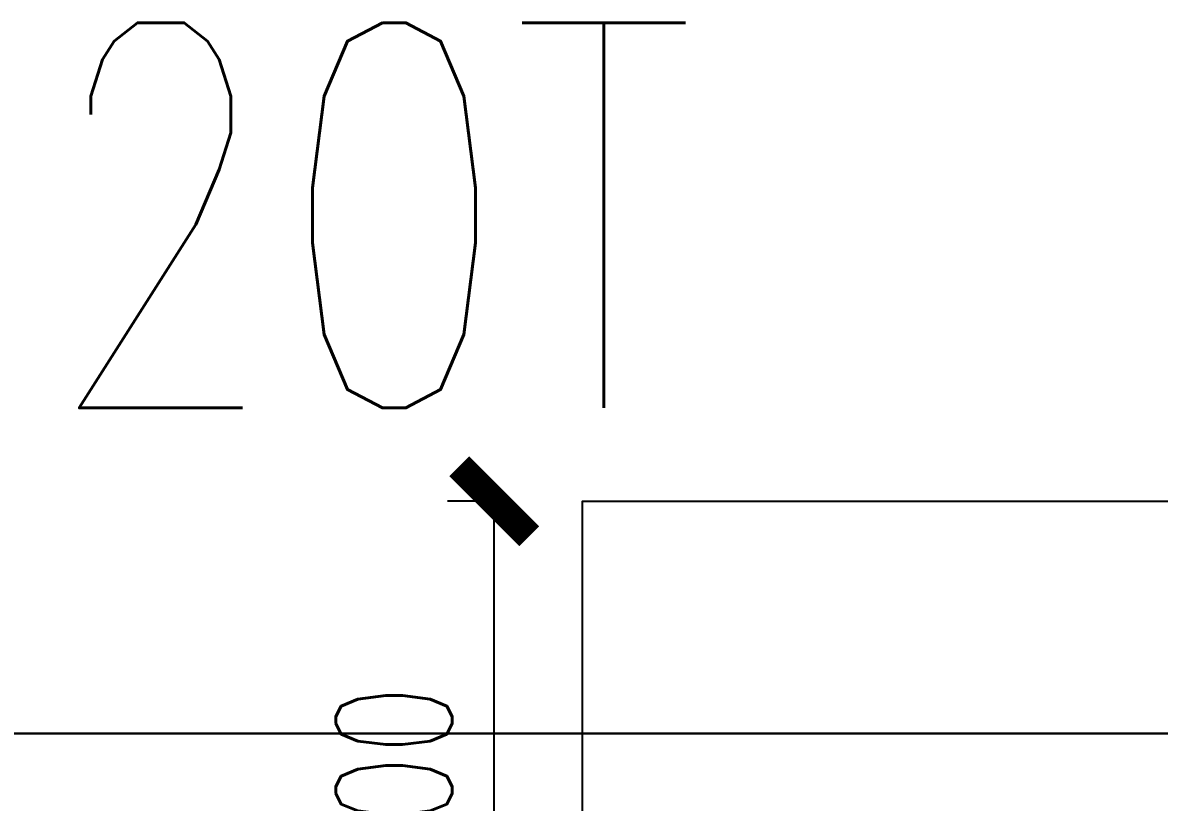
# Model space of a CAD drawing. Extents: x -599358 to 2865263, y -1062760 to 486533.
# Drawn here: x 1917132 to 1921519, y -658675 to -655665 of the extents above; entities that cross this region are included whole.
import ezdxf

# ---------------------------------------------------------------- set-up
doc = ezdxf.new("R2010")
doc.units = 0
for name, pattern in [('__DASH', [0.35, 0.25, -0.1]), ('DASH', [0.35, 0.25, -0.1]), ('DOTE', [2.42, 2, -0.2, 0.02, -0.2])]:
    doc.linetypes.add(name, pattern=pattern)
for name, color, linetype in [('A-AXIS-DOTE', 14, 'DOTE'), ('A-LIN-V', 9, 'Continuous'), ('DIM', 173, 'Continuous')]:
    doc.layers.add(name, color=color, linetype=linetype)
doc.styles.add('A-STANDARD', font='SIMPLEX', dxfattribs={"bigfont": 'GBCBIG'})
doc.styles.add('DHTEXT-1', font='romans.shx', dxfattribs={"width": 0.7, "bigfont": 'chinese.shx'})
doc.dimstyles.new('ZN180', dxfattribs={"dimscale": 180, "dimtxt": 2.5, "dimasz": 1.5, "dimexe": 1, "dimexo": 2, "dimgap": 0.9, "dimtad": 1, "dimdec": 0, "dimdsep": 46, "dimtxsty": 'DHTEXT-1', "dimblk": 'ARCHTICK', "dimcen": 2.5, "dimclrd": 173, "dimclre": 173, "dimclrt": 7, "dimazin": 2, "dimtfac": 1, "dimtdec": 0, "dimtix": 1, "dimtmove": 2, "dimatfit": 3, "dimfxl": 0, "dimarcsym": 0})

# ---------------------------------------------------------------- blocks, each defined once
blk = doc.blocks.new('23423wer')
at = {"color": 1, "linetype": 'DASH', "style": 'A-STANDARD', "width": 0.705882}
blk.add_text('20T', height=1094.76, dxfattribs=at).set_placement((-1670578.3, 546945.3))
blk = doc.blocks.new('_ArchTick')
at = {"color": 0, "linetype": 'ByBlock', "const_width": 0.4}
blk.add_lwpolyline([(-0.5, -0.5), (0.5, 0.5)], dxfattribs=at)
blk = doc.blocks.new('*D1332')
at = {"layer": 'Defpoints', "color": 0, "ltscale": 1800, "transparency": 16777216}
for p in [(1918952.4, -657512.8), (1919292.4, -657512.8), (1919292.4, -660012.8)]:
    blk.add_point(p, dxfattribs=at)
at = {"layer": 'DIM', "color": 173, "linetype": 'ByBlock', "lineweight": -2, "ltscale": 1800, "transparency": 16777216}
for p, q in [((1918932.4, -657512.8), (1918772.4, -657512.8)), ((1918952.4, -660012.8), (1918952.4, -657512.8)), ((1918932.4, -660012.8), (1918772.4, -660012.8))]:
    blk.add_line(p, q, dxfattribs=at)
at = {"layer": 'DIM', "color": 173, "lineweight": -2, "ltscale": 1800, "transparency": 16777216, "xscale": 270, "yscale": 270, "zscale": 270}
for p, rotation in [((1918952.4, -657512.8), 90), ((1918952.4, -660012.8), 270)]:
    blk.add_blockref('_ArchTick', p, dxfattribs=dict(at, rotation=rotation))
at = {"layer": 'DIM', "color": 7, "ltscale": 1800, "transparency": 16777216, "insert": (1918565.4, -658762.8), "char_height": 450, "attachment_point": 5, "rotation": 90, "style": 'DHTEXT-1'}
blk.add_mtext('2500', dxfattribs=at)

msp = doc.modelspace()

# ---------------------------------------------------------------- linework, layer by layer
at = {"layer": 'A-AXIS-DOTE', "linetype": '__DASH', "ltscale": 2}
for p in [(1933338.2, -658409.9), (1930835.3, -658409.9)]:
    msp.add_line(p, (1839476.3, -658409.9), dxfattribs=at)
at = {"layer": 'A-LIN-V'}
msp.add_line((1849550.3, -658409.9), (1922859.1, -658409.9), dxfattribs=at)
msp.add_lwpolyline([(1919292.4, -660012.8), (1919292.4, -657512.8), (1922292.4, -657512.8), (1922292.4, -660012.8)], close=True, dxfattribs=at)

# ---------------------------------------------------------------- block references
at = {"xscale": 1.35874988235309, "yscale": 1.35874988235309, "zscale": 1.35874988235309}
msp.add_blockref('23423wer', (4187113.4, -1400314.2), dxfattribs=at)

# ---------------------------------------------------------------- dimensions: what is measured, and where the dimension line sits
at = {"layer": 'DIM', "ltscale": 1800}
dim = msp.add_aligned_dim(p1=(1919292.4, -660012.8), p2=(1919292.4, -657512.8), distance=340, dimstyle='ZN180', dxfattribs=at)
dim.commit()
dim.dimension.update_dxf_attribs({"geometry": '*D1332', "text_midpoint": (1918565.4, -658762.8)})

doc.saveas('drawing.dxf')
